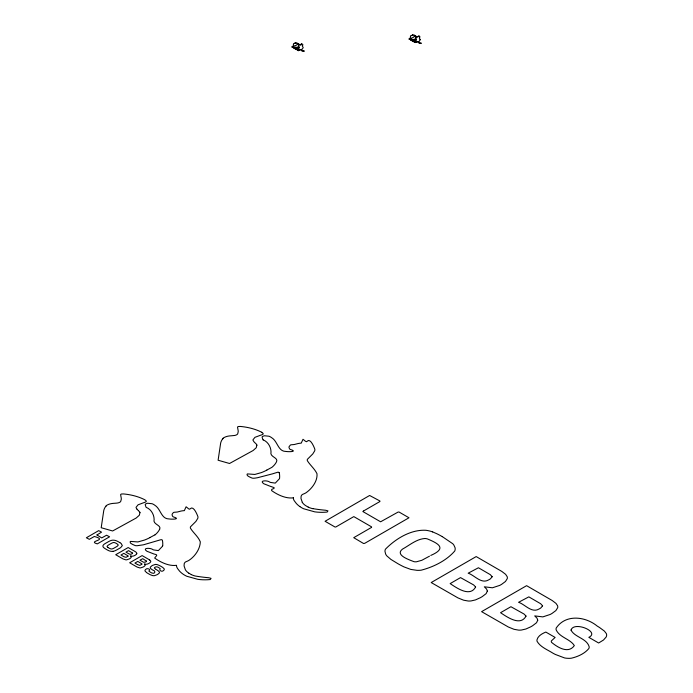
<?xml version="1.0" encoding="UTF-8"?>
<svg xmlns="http://www.w3.org/2000/svg" width="693" height="693" viewBox="0 0 693 693"><rect width="100%" height="100%" fill="white"/><g stroke="black" fill="none" stroke-linecap="round" stroke-linejoin="round"><path stroke-width="1.04" d="M295.192 43.122L295.192 43.105A2.685 1.551 0 0 0 295.175 42.897L295.14 42.767M412.24 35.204L412.24 35.178A2.685 1.551 0 0 0 412.214 34.979L412.196 34.884M299.489 50.104L298.137 49.844M420.157 39.657L420.166 39.579A8.472 4.894 0 0 1 419.698 40.584A4.019 2.322 0 0 1 418.849 41.485M293.442 44.248L293.182 45.955L294.82 46.033M162.664 545.729L162.595 546.067A24.922 14.388 0 0 1 161.452 547.357L158.376 550.597L153.742 549.947A6.982 4.037 0 0 0 152.902 549.636C150.857 547.678 141.58 547.713 146.907 551.238A10.742 6.202 0 0 0 148.276 551.775L153.361 553.768A29.565 17.074 0 0 1 154.141 554.045C158.957 554.954 155.916 555.838 154.669 558.047C160.906 562.534 169.274 566.346 176.516 565.315A12.665 7.311 0 0 0 177.165 567.862A20.487 11.824 0 0 0 177.659 568.684L179.357 570.885A30.57 17.654 0 0 0 183.766 574.618A25.641 14.804 0 0 0 186.798 576.264L197.877 579.348A30.449 17.576 0 0 0 210.265 579.547L211.062 578.352L208.697 577.737A97.185 56.107 0 0 1 195.998 576.143L195.218 576.004A15.402 8.888 0 0 1 191.329 574.592M410.49 36.331L410.239 38.002L411.573 38.262M301.55 44.205L301.498 44.248A1.559 0.901 0 0 0 301.204 44.283M418.598 36.287L418.546 36.331A1.412 0.814 0 0 0 418.07 36.4A0.927 0.537 0 0 1 417.766 36.478L417.429 36.547M414.613 42.308L416.051 42.542M159.685 529.287C161.651 524.922 152.512 524.592 154.132 519.395C154.037 514.414 151.022 509.19 146.275 507.406A2.417 1.395 0 0 1 145.928 506.93L145.192 504.599A3.266 1.88 0 0 1 145.747 503.889L147.522 503.248L151.958 503.707A3.17 1.828 0 0 1 152.798 504.019A14.614 8.437 0 0 1 154.851 505.258C160.759 508.775 161.079 518.901 168.884 518.927C172.462 519.473 181.055 519.17 173.311 516.891A3.837 2.218 0 0 1 172.574 516.224L172.176 515.254A14.025 8.099 0 0 1 172.107 514.63A3.682 2.122 0 0 1 172.176 514.197L172.67 513.4A21.57 12.457 0 0 1 173.007 513.019L173.432 512.603A1.897 1.091 0 0 1 174.073 512.3L176.498 512.092A4.86 2.807 0 0 0 177.46 511.988L181.098 511.044A27.971 16.147 0 0 1 181.618 510.949A17.247 9.953 0 0 1 182.311 510.836L182.735 510.776A10.863 6.272 0 0 1 184.312 510.663L186.105 506.782L188.02 508.315A23.536 13.591 0 0 0 188.401 508.74L189.544 509.199A1.247 0.719 0 0 0 190.107 508.87C193.304 505.188 196.916 513.868 197.938 516.709A12.491 7.207 0 0 1 197.782 518.364L195.894 521.422L190.462 526.836A6.895 3.976 0 0 0 190.462 528.248C193.399 532.986 198.241 536.573 200.312 541.865C200.086 549.116 194.976 556.384 188.955 560.368A18.98 10.958 0 0 1 186.183 561.651L185.317 562.084A9.243 5.336 0 0 0 184.225 563.695L184.069 565.886L185.386 569.811A18.165 10.482 0 0 0 188.851 573.189M293.39 47.704L295.045 47.445M410.438 39.778L412.092 39.518M298.596 50.416L298.085 50.39M222.462 439.189L223.267 438.314M304.158 51.091L304.088 51.135A2.859 1.646 0 0 1 301.342 50.598M299.463 50.191L299.081 50.104M296.145 48.978L294.638 48.657L295.885 47.938L296.699 48.432M297.566 49.749L296.032 49.463L297.28 48.744L298.068 49.212M413.175 41.06L411.685 40.731L412.933 40.012L413.747 40.506M105.752 506.453L106.367 505.812M415.176 41.935L416.129 42.186M300.381 44.473L300.658 44.395A0.953 0.554 0 0 0 301.005 44.335L301.031 44.326M297.609 50.156L297.99 50.234M416.034 40.281L415.306 40.194A4.556 2.633 0 0 1 415.02 40.125M414.657 42.238L415.046 42.412M299.194 47.938L299.211 47.921A2.2 1.273 0 0 0 299.35 47.756M296.682 48.64L296.136 48.796M298.077 49.446L297.514 49.593M413.73 40.714L413.175 40.852M415.124 41.519L414.561 41.667M414.57 41.866L413.08 41.537L414.327 40.818L415.142 41.311M298.527 49.939L298.787 49.87A1.005 0.58 0 0 1 299.09 50.052M415.575 42.022L415.8 41.944A1.065 0.615 0 0 1 416.103 42.1L416.129 42.126M154.989 534.84L149.879 537.577M302.122 43.962L302.52 44.213A5.579 3.222 0 0 1 302.841 44.733A1.507 0.866 0 0 1 302.694 45.27L302.451 45.521A1.836 1.057 0 0 0 302.183 45.729L302.754 46.821A4.149 2.391 0 0 1 303.179 47.496A8.472 4.894 0 0 1 302.65 48.51A4.019 2.322 0 0 1 301.801 49.402M419.17 36.036L419.56 36.296A5.579 3.222 0 0 1 419.889 36.816A1.507 0.866 0 0 1 419.741 37.353L419.499 37.604A1.836 1.057 0 0 0 419.23 37.812L419.802 38.895A4.149 2.391 0 0 1 420.218 39.57M295.027 48.008L293.451 47.956M412.075 40.09L410.464 40.012M294.716 47.852L293.971 47.999M411.763 39.934L410.984 40.055M293.945 47.67L294.178 47.531A1.057 0.606 0 0 1 294.421 47.419A0.996 0.58 0 0 1 294.716 47.548M430.76 555.448C446.976 548.406 439.015 543.702 427.304 538.885A6.627 3.829 0 0 0 424.878 538.504C416.484 539.093 409.667 545.166 402.52 549.099C394.594 555.05 409.416 559.883 414.042 561.685A5.518 3.188 0 0 0 416.536 561.772L421.838 560.29L429.487 556.184M293.217 46.414C294.386 47.046 292.186 47.393 292.992 47.124L291.701 46.959L293.217 46.396M266.779 470.088L271.899 467.342A31.531 18.209 0 0 0 276.524 461.781C278.655 457.475 269.378 457.085 271.032 451.905C270.937 446.916 267.922 441.692 263.175 439.908M295.027 45.929L296.604 45.036A1.49 0.858 0 0 0 297.158 44.456M411.781 38.158L413.643 37.119A1.49 0.858 0 0 0 414.206 36.53M301.68 49.35L301.594 49.394A0.97 0.554 0 0 0 301.464 49.662L301.62 50.191A1.888 1.091 0 0 0 302.59 50.78L302.668 50.797A9.719 5.613 0 0 0 303.932 50.961L304.175 51.022M418.728 41.424L418.641 41.467A0.97 0.554 0 0 0 418.511 41.736L418.667 42.273M298.224 46.855L298.259 46.838A2.261 1.308 0 0 0 298.579 46.674A3.049 1.758 0 0 0 299.064 46.024L298.796 45.686A1.499 0.866 0 0 1 298.484 45.391A6.012 3.474 0 0 1 298.484 45.123L298.475 45.071A5.12 2.954 0 0 0 298.406 44.655L298.319 44.517A3.448 1.992 0 0 0 297.973 44.04L297.652 43.858M415.272 38.929L415.306 38.912A2.261 1.308 0 0 0 415.575 38.782A3.119 1.802 0 0 0 416.095 38.141L416.095 37.95M296.154 47.306L296.413 47.306A1.291 0.745 0 0 1 296.665 47.349L297.514 47.193A4.297 2.477 0 0 0 298.059 46.942M417.411 41.805L417.238 41.823A2.218 1.282 0 0 0 416.935 41.727A2.841 1.637 0 0 1 416.545 41.597A5.475 3.162 0 0 1 415.618 41.121L415.817 40.757M297.401 43.468L297.271 43.503A1.031 0.598 0 0 0 296.769 43.685M414.466 35.534L414.319 35.577A1.031 0.598 0 0 0 413.816 35.759M297.479 47.644L298.553 47.341M414.527 39.726L415.592 39.414M414.856 40.081L414.717 40.341A0.988 0.572 0 0 0 414.986 40.454L415.445 40.636M297.02 49.723L296.803 49.636M296.907 47.739L296.448 47.696M299.159 47.15L299.298 47.185A5.371 3.101 0 0 1 299.333 47.756M416.207 39.224L416.354 39.293A5.353 3.093 0 0 1 416.38 39.865M112.959 551.299L113.453 551.221A5.544 3.205 0 0 0 114.847 550.831L115.055 550.744A21.041 12.153 0 0 0 116.952 549.8L119.811 548.163A26.629 15.376 0 0 0 120.66 547.626L122.349 545.599L121.171 543.511A18.564 10.716 0 0 0 119.811 542.61M417.61 41.753L417.758 41.771A1.421 0.823 0 0 0 417.879 42.126A3.205 1.854 0 0 0 421.162 43.347M415.055 35.603L415.393 35.664A2.581 1.49 0 0 1 415.869 36.071L416.19 36.495A8.481 4.894 0 0 1 416.476 36.98M312.898 508.662L312.119 508.515A15.402 8.888 0 0 1 308.229 507.103M299.887 49.653L299.852 49.636A1.741 1.005 0 0 1 299.584 49.55L299.506 49.515A5.475 3.162 0 0 1 298.57 49.047M421.214 43.096L420.98 43.035A9.719 5.613 0 0 1 419.715 42.871L419.637 42.862A1.888 1.091 0 0 1 418.685 42.264M432.64 531.903L436.876 533.757A109.65 63.306 0 0 1 442.273 536.616M414.397 41.45L414.327 41.407M308.22 507.103L305.76 505.691A18.165 10.482 0 0 1 302.261 502.321M191.32 574.601L188.86 573.18M261.763 432.311L263.106 433.437A2.148 1.239 0 0 1 263.028 434.173L261.841 434.806A23.146 13.366 0 0 1 260.438 435.273L254.972 437.318L252.98 439.812A4.149 2.4 0 0 0 253.023 440.28L253.933 441.718A16.173 9.338 0 0 0 254.859 442.697L255.362 443.165A11.452 6.609 0 0 1 256.982 445.157M296.379 47.652L296.396 47.67A1.014 0.589 0 0 1 295.98 47.349M412.985 40.636L413.331 40.523M295.937 48.553L296.283 48.449M442.281 536.616L452.763 543.736A20.487 11.824 0 0 1 453.915 545.174L455.032 547.635A15.835 9.139 0 0 1 454.747 551.013C446.396 560.663 433.471 567.004 421.179 570.183A15.592 9 0 0 1 416.926 570.322L410.767 569.412L403.984 566.9A104.184 60.152 0 0 1 397.903 563.695L390.895 559.407L386.824 555.89A18.581 10.724 0 0 1 385.637 554.045L384.97 551.351A15.142 8.74 0 0 1 385.429 549.211C395.625 538.764 410.784 529.417 425.944 530.284A21.656 12.509 0 0 1 432.631 531.912M137.413 564.509L139.769 565.401L141.918 564.267A1.1 0.632 0 0 0 141.918 563.877L137.786 561.408L134.918 563.062L137.249 564.414M414.223 41.589L413.851 41.71M412.439 40.896L412.889 40.818M297.28 49.333L297.678 49.255M295.391 48.822L295.842 48.744M119.82 542.61L118.798 542.013A27.807 16.052 0 0 0 116.909 541.034L116.719 540.947A7.173 4.141 0 0 0 116.129 540.713A5.319 3.067 0 0 0 112.387 540.202A4.444 2.564 0 0 0 111.175 540.471L110.482 540.705A19.127 11.045 0 0 0 108.558 541.623L105.466 543.373A17.646 10.187 0 0 0 104.045 544.317A7.389 4.271 0 0 0 103.326 545.053L103.222 545.2A4.383 2.529 0 0 0 102.962 546.396A5.579 3.222 0 0 0 103.118 546.838A5.379 3.101 0 0 0 103.56 547.479A17.836 10.3 0 0 0 105.994 549.177L106.514 549.506A26.386 15.237 0 0 0 108.567 550.571L108.775 550.658A5.475 3.162 0 0 0 112.968 551.351M415.965 37.855L415.783 37.725A1.499 0.866 0 0 1 415.531 37.465A6.012 3.474 0 0 1 415.523 37.197L415.523 37.145A5.12 2.954 0 0 0 415.454 36.729L415.384 36.642A3.448 1.992 0 0 0 415.02 36.123L414.717 35.967M415.609 42.126L416.051 42.498M298.735 50.165L298.553 50.745L297.583 50.312M108.013 547.505L107.008 546.448L107.935 545.365A22.115 12.769 0 0 1 108.784 544.837L111.149 543.485A24.965 14.414 0 0 1 111.868 543.095L113.063 542.61A1.663 0.962 0 0 1 113.522 542.541A2.322 1.343 0 0 1 113.981 542.532A1.836 1.057 0 0 1 114.648 542.645L115.636 543.052A16.875 9.737 0 0 1 116.155 543.329L116.623 543.607A24.671 14.241 0 0 1 117.299 544.014L118.286 545.053L117.36 546.171A23.787 13.73 0 0 1 116.675 546.595L114.38 547.92A26.126 15.081 0 0 1 113.678 548.31L112.95 548.639A4.236 2.443 0 0 1 112.335 548.847L111.668 548.977A1.525 0.884 0 0 1 110.984 548.951L109.589 548.432A19.56 11.296 0 0 1 108.853 548.016L108.671 547.912A25.052 14.466 0 0 1 108.013 547.505M155.951 569.334L157.493 570.348A22.15 12.795 0 0 1 158.281 570.902L159.052 571.604A4.063 2.348 0 0 1 159.381 572.167L159.442 572.513A2.703 1.559 0 0 1 159.321 573.007L157.917 574.22A19.551 11.287 0 0 1 156.956 574.766L154.574 575.64A2.902 1.681 0 0 1 153.768 575.692A3.924 2.27 0 0 1 152.399 575.536L150.364 574.766A26.135 15.09 0 0 1 149.402 574.263L148.025 573.475A30.249 17.464 0 0 1 146.552 572.557M155.587 569.083L154.444 568.173A1.169 0.676 0 0 1 154.487 567.723L154.911 567.35A5.449 3.144 0 0 1 155.405 567.065C157.12 566.259 158.905 567.662 160.204 568.667C158.463 570.512 162.37 572.505 163.843 570.218A3.829 2.209 0 0 0 164.267 569.395A2.954 1.707 0 0 0 164.172 568.832L162.855 567.524A26.629 15.367 0 0 0 161.66 566.77L160.404 566.042A31.895 18.416 0 0 0 159.633 565.627L157.632 564.76A4.799 2.772 0 0 0 156.358 564.474A2.737 1.585 0 0 0 155.206 564.466L152.616 565.358A14.666 8.463 0 0 0 151.88 565.783L150.433 567.039A2.963 1.707 0 0 0 150.294 567.818L150.39 568.069A4.686 2.711 0 0 0 150.892 568.736L151.498 569.23A33.463 19.317 0 0 0 152.486 569.915C156.531 570.755 154.937 574.705 151.524 572.86A28.881 16.675 0 0 1 150.883 572.505L149.056 571.292A1.204 0.693 0 0 1 148.978 570.867C151.637 569.256 146.466 567.454 145.409 569.733A3.647 2.105 0 0 0 145.088 570.252L145.019 570.443A2.876 1.663 0 0 0 145.036 571.023L146.561 572.548M413.193 39.588L413.461 39.388A1.603 0.927 0 0 1 413.764 39.44L414.561 39.267A4.297 2.477 0 0 0 415.107 39.025M149.697 560.022L150.632 561.001A2.963 1.707 0 0 1 150.624 561.962L149.957 562.716A9.997 5.769 0 0 1 148.475 563.634L147.055 564.163A2.365 1.369 0 0 1 146.136 564.232L145.669 564.197A2.98 1.724 0 0 1 145.01 564.067L144.361 563.946L145.158 564.864A2.252 1.299 0 0 1 145.149 565.419L144.3 566.328A12.179 7.034 0 0 1 143.208 566.995L140.705 567.862A2.859 1.646 0 0 1 139.622 567.862L137.309 567.134A15.532 8.966 0 0 1 136.261 566.579L129.669 562.777L142.126 555.587L148.527 559.286A15.913 9.191 0 0 1 149.705 560.022M416.467 36.98L417.004 37.153A3.664 2.114 0 0 0 417.472 37.162L417.325 36.738M138.461 510.654L137.95 510.187A16.173 9.338 0 0 1 137.015 509.216M418.901 36.079L418.763 35.958A1.187 0.684 0 0 0 418.563 36.218M137.032 509.216L136.123 507.77A4.149 2.4 0 0 1 136.079 507.302L138.072 504.807L143.538 502.771A23.146 13.366 0 0 0 144.95 502.304L146.128 501.663A2.148 1.239 0 0 0 146.206 500.926L144.863 499.8A41.857 24.16 0 0 0 123.493 493.936L121.544 494.005A1.741 1.005 0 0 0 120.946 494.265A1.447 0.832 0 0 0 120.625 494.637L121.067 497.167A26.836 15.497 0 0 1 121.31 499.22L120.669 501.524A4.383 2.529 0 0 1 119.967 502.139A5.301 3.058 0 0 1 117.533 502.997L116.727 503.109A18.867 10.889 0 0 1 115.333 503.222L113.037 503.395A10.395 6.003 0 0 0 112.457 503.465A10.482 6.055 0 0 0 106.159 505.717M302.287 502.312L300.97 498.397L301.126 496.197A9.243 5.336 0 0 1 302.217 494.594L303.092 494.161A18.98 10.958 0 0 0 305.856 492.879C311.859 488.773 317.663 481.185 316.996 473.726C314.674 468.823 310.23 465.289 307.371 460.758A6.895 3.976 0 0 1 307.363 459.346L312.794 453.932L314.683 450.866A12.491 7.207 0 0 0 314.847 449.22C313.816 446.379 310.204 437.699 307.008 441.372A1.247 0.719 0 0 1 306.445 441.701L305.18 441.112A24.515 14.155 0 0 1 304.799 440.679L303.006 439.293L301.221 443.165A12.084 6.973 0 0 0 300.502 443.199L299.636 443.286A20.495 11.833 0 0 0 297.999 443.555L294.36 444.499A4.86 2.807 0 0 1 293.399 444.594L290.973 444.811A1.897 1.091 0 0 0 290.332 445.114L289.076 446.708A3.682 2.122 0 0 0 289.007 447.141A14.025 8.099 0 0 0 289.076 447.756L289.613 448.908A3.794 2.192 0 0 0 290.211 449.402C297.955 451.68 289.371 451.983 285.785 451.438C277.98 451.412 277.668 441.285 271.751 437.759A14.614 8.437 0 0 0 269.698 436.529A3.17 1.828 0 0 0 268.858 436.209L264.423 435.758L262.647 436.391A3.266 1.88 0 0 0 262.093 437.11L262.829 439.44A2.417 1.395 0 0 0 263.175 439.908M279.314 472.834L278.17 472.115L273.986 473.38A45.747 26.412 0 0 1 272.496 473.847L257.527 477.728A29.418 16.987 0 0 0 255.7 478.031L254.114 478.222A5.172 2.989 0 0 1 252.105 478.092L249.558 476.957A24.749 14.284 0 0 1 247.921 475.97A4.175 2.408 0 0 1 247.349 475.485L247.029 474.393A1.793 1.031 0 0 1 247.479 473.908L254.825 474.445L261.426 472.583A42.931 24.783 0 0 0 266.831 470.114M256.826 445.183L256.237 447.739L253.101 450.528L229.53 463.487L218.104 460.239L220.643 443.173A29.912 17.264 0 0 1 221.379 440.999A23.467 13.548 0 0 1 222.444 439.18M139.917 512.673L139.336 515.228L136.2 518.017L112.63 530.977L101.204 527.728L103.742 510.663A29.912 17.264 0 0 1 104.478 508.497A22.748 13.132 0 0 1 105.717 506.444M300.277 44.664L300.736 45.036L299.419 44.898A8.481 4.894 0 0 0 299.133 44.421L298.83 43.988A2.581 1.49 0 0 0 298.371 43.572M293.416 497.817C286.174 498.856 277.815 495.045 271.569 490.549L271.699 489.431L274.038 488.4L274.099 487.629L268.711 485.715A9.373 5.414 0 0 1 268.009 485.403L265.176 484.286A10.742 6.202 0 0 1 263.808 483.749C258.48 480.223 267.758 480.188 269.802 482.146A6.982 4.037 0 0 1 270.642 482.449L275.277 483.108L278.361 479.868A24.922 14.388 0 0 0 279.513 478.577L279.574 478.239A57.25 33.056 0 0 0 279.296 472.834M412.456 34.745A3.396 1.958 0 0 1 414.735 35.317M412.396 35.213A0.953 0.546 0 0 1 411.685 35.681M410.585 35.932A1.507 0.866 0 0 1 411.512 35.49M412.422 39.934A1.031 0.598 0 0 1 412.248 40.142M412.274 39.449A1.031 0.598 0 0 1 412.43 39.657M295.374 47.852A1.031 0.598 0 0 1 295.201 48.068M295.227 47.375A1.031 0.598 0 0 1 295.383 47.574M295.166 42.559A3.326 1.923 0 0 1 297.401 43.217M295.348 43.131A0.953 0.546 0 0 1 294.638 43.598M293.537 43.858A1.507 0.866 0 0 1 294.464 43.416M301.42 50.563A2.529 1.464 0 0 1 300.684 49.714L300.19 49.749A2.218 1.282 0 0 0 299.887 49.653M297.938 48.371A0.936 0.546 0 0 1 297.635 48.241L297.973 48.042A4.556 2.633 0 0 0 298.259 48.12M301.334 44.161A1.195 0.693 0 0 1 301.568 43.815M261.789 432.293A41.857 24.16 0 0 0 240.393 426.446L238.444 426.516A1.741 1.005 0 0 0 237.855 426.775A1.447 0.832 0 0 0 237.526 427.139L237.976 429.669A26.836 15.497 0 0 1 238.21 431.722L237.69 433.87A4.444 2.564 0 0 1 236.642 434.788A5.223 3.015 0 0 1 234.693 435.455L231.375 435.784A17.264 9.971 0 0 0 229.002 436.001A10.482 6.055 0 0 0 223.068 438.227M299.887 506.592A25.641 14.804 0 0 0 303.699 508.775L314.778 511.858A30.449 17.576 0 0 0 327.165 512.058L327.962 510.862L325.597 510.247A97.185 56.107 0 0 1 312.898 508.645M299.878 506.592A30.57 17.654 0 0 1 296.266 503.387L294.317 500.831A13.643 7.874 0 0 1 293.347 497.817M159.624 529.279A31.531 18.209 0 0 1 155.041 534.857M149.922 537.612A42.931 24.783 0 0 1 144.508 540.055L137.924 541.935L130.579 541.406A1.793 1.031 0 0 0 130.128 541.883L130.44 542.974A4.175 2.408 0 0 0 131.02 543.459A24.749 14.284 0 0 0 132.658 544.447L135.204 545.582A5.172 2.989 0 0 0 137.214 545.712L142.463 544.949A37.604 21.708 0 0 0 143.555 544.776L158.922 540.271A41.615 24.03 0 0 1 160.404 539.821L161.841 539.665L162.413 540.323A57.25 33.056 0 0 1 162.699 545.737M138.418 510.672A11.452 6.609 0 0 1 140.081 512.647M475.623 586.997C470.001 597.496 456.6 587.863 450.147 583.601L460.524 577.607L473.657 584.944L475.623 586.997M526.03 616.103C520.408 626.602 507.007 616.961 500.554 612.699L510.923 606.713L524.064 614.041L526.03 616.103M571.023 630.084C574.61 637.326 586.876 638.279 589.206 646.846A9.763 5.631 0 0 1 588.764 648.639C584.511 653.672 577.919 656.635 571.595 658.151A10.499 6.064 0 0 1 568.684 658.35L567.039 658.272A13.713 7.918 0 0 1 564.578 657.943L555.284 654.426A102.867 59.39 0 0 1 552.919 653.17C547.461 649.688 540.601 647.201 537.144 641.449A10.239 5.916 0 0 1 536.971 639.89C537.898 635.802 542.307 633.506 545.833 632.068L555.119 637.43L551.377 640.912A4.34 2.503 0 0 0 551.654 642.446C557.692 647.418 568.364 654.088 574.332 645.599C570.192 638.894 559.589 637.508 556.158 629.868A10.343 5.968 0 0 1 556.228 628.014C565.644 613.972 585.386 616.354 597.21 626.074A109.607 63.28 0 0 1 599.549 627.52L604.409 631.106L606.297 633.541A10.664 6.159 0 0 1 606.609 635.568A13.115 7.571 0 0 1 606.115 637.066L603.482 640.029L598.639 643L588.833 637.343C600.485 631.799 573.795 620.859 571.023 630.084M487.344 591.094L486.122 593.641L482.276 596.578A51.169 29.539 0 0 1 480.145 597.808L475.485 599.913L471.067 600.935A10.23 5.908 0 0 1 468.147 601.004L463.643 600.207L457.926 597.886L431.193 582.544L476.195 556.574L501.819 571.43L505.613 574.324L507.163 576.637A10.412 6.012 0 0 1 507.276 578.612L505.474 581.479L501.645 584.32A45.149 26.065 0 0 1 499.774 585.377L492.428 587.785L484.294 586.798L486.616 589.076L487.344 591.094M537.742 620.2L536.529 622.738L532.674 625.684A51.169 29.539 0 0 1 530.552 626.914L525.892 629.01L521.474 630.032A10.23 5.908 0 0 1 518.555 630.11L514.041 629.313L508.324 626.992L481.6 611.65L526.602 585.672L552.226 600.536L556.02 603.421L557.57 605.734A10.412 6.012 0 0 1 557.683 607.709L555.881 610.576L552.044 613.418A45.149 26.065 0 0 1 550.173 614.474L542.836 616.891L534.693 615.895L537.023 618.173L537.742 620.2M132.606 553.118L132.103 553.707A6.999 4.037 0 0 1 131.601 554.002L130.18 554.331L128.699 553.716A27.122 15.662 0 0 1 128.196 553.43L125.953 552.139L128.569 550.623L132.606 553.118M146.544 561.165L146.05 561.763A6.999 4.037 0 0 1 145.547 562.049L143.702 562.3L139.899 560.187L142.741 558.679L146.544 561.165M492.186 576.741L490.375 578.88A25.294 14.605 0 0 1 488.556 579.937C481.219 584.329 474.393 575.086 468.156 573.198L478.439 567.758L490.272 574.636L492.186 576.741M542.593 605.847L540.783 607.978A25.294 14.605 0 0 1 538.963 609.043C531.626 613.426 524.8 604.183 518.563 602.304L528.837 596.864L540.67 603.742L542.593 605.847M136.738 553.768L135.854 554.79A10.187 5.882 0 0 1 134.338 555.682L133.108 556.115A2.365 1.369 0 0 1 132.198 556.184L131.722 556.141A2.98 1.724 0 0 1 131.064 556.02L130.414 555.899L131.211 556.808A2.252 1.299 0 0 1 131.202 557.363L130.353 558.281A12.179 7.034 0 0 1 129.27 558.939L126.758 559.805A2.859 1.646 0 0 1 125.676 559.805L123.12 558.965A16.476 9.511 0 0 1 122.314 558.523L115.722 554.721L128.179 547.539L134.581 551.238A14.969 8.637 0 0 1 135.923 552.087L136.686 552.953A2.928 1.689 0 0 1 136.738 553.768M127.971 556.21L126.057 557.328L124.004 556.756A21.717 12.535 0 0 1 123.467 556.453L120.972 555.015L123.839 553.36L127.971 555.821A1.1 0.632 0 0 1 127.971 556.21M409.806 38.756C412.17 38.591 409.095 40.055 410.039 39.206L409.546 38.912C407.415 39.865 411.148 37.465 409.806 38.756M96.968 534.944L101.732 537.915L106.549 535.23L109.581 536.798L97.323 543.875C86.885 540.843 108.888 540.393 94.317 536.477L89.354 539.336L86.365 537.768L98.692 530.63L101.533 532.155L96.968 534.944M363.401 511.062L362.863 511.547L380.604 521.794L398.025 512.101L399.003 512.006L408.983 517.775L364.691 543.347L363.513 543.477L353.725 537.681L371.621 527.347L371.535 526.836L353.802 516.606L335.888 526.949L335.057 527.044L325.069 521.275L369.62 495.478L379.894 500.978L379.963 501.498L363.401 511.062"/></g></svg>
